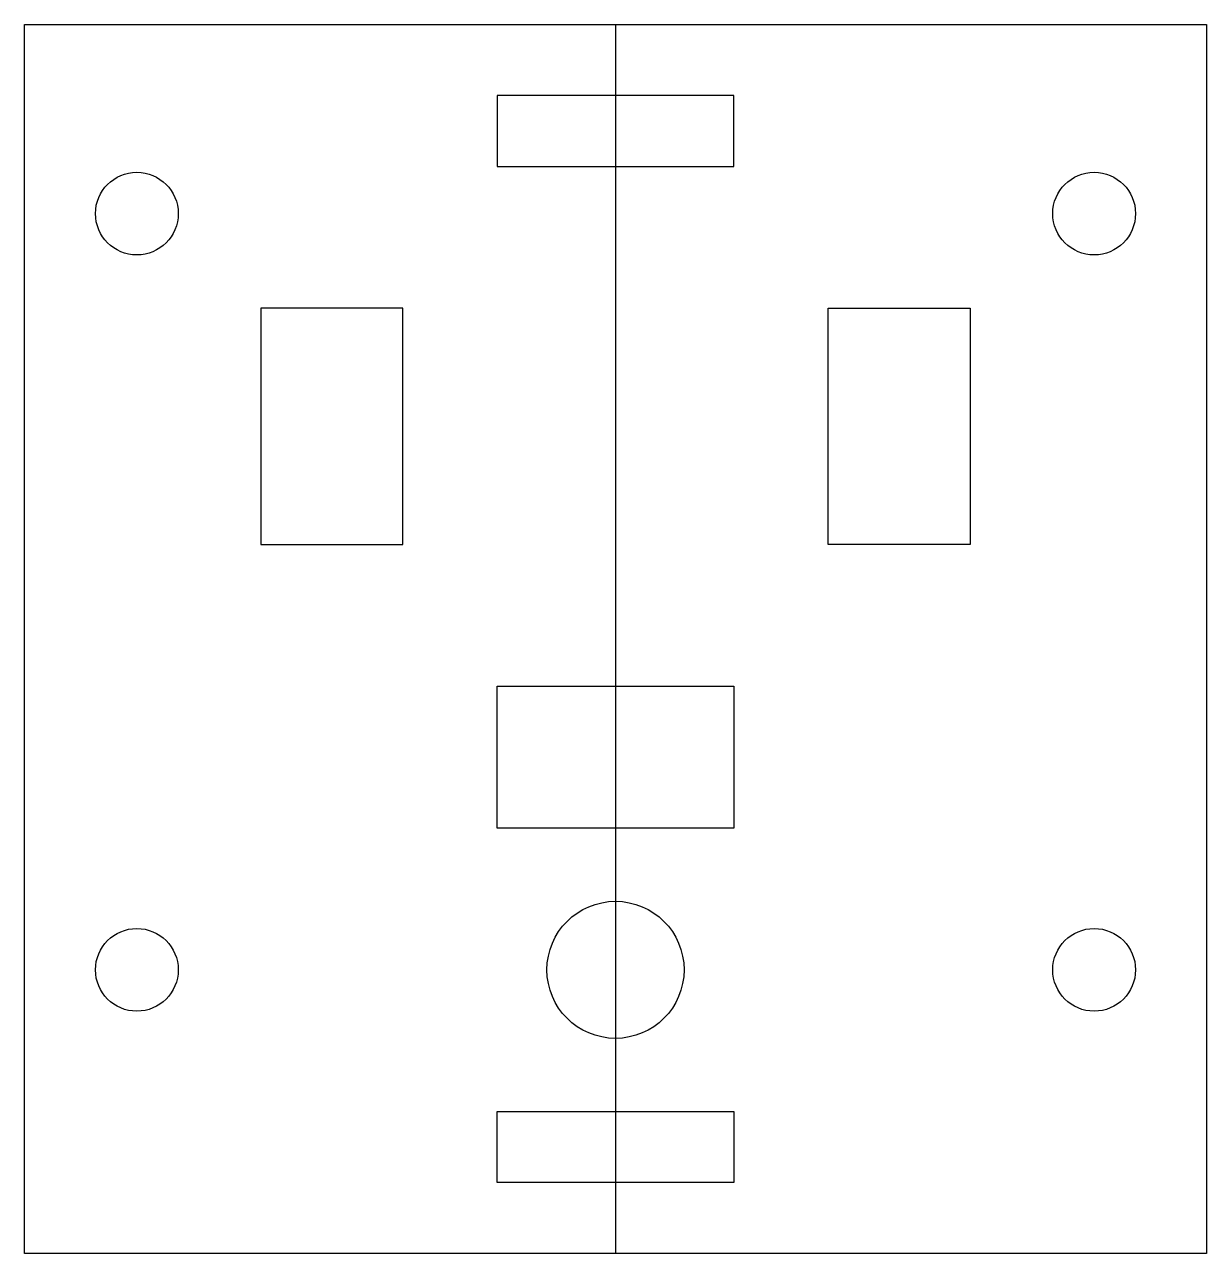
# Model space of a CAD drawing. Header units: millimetres. Extents: x 0 to 50, y 0 to 52.
import ezdxf

# ---------------------------------------------------------------- set-up
doc = ezdxf.new("R2010")
doc.units = ezdxf.units.MM
doc.layers.get('0').update_dxf_attribs({"linetype": 'CONTINUOUS'})

msp = doc.modelspace()

# ---------------------------------------------------------------- linework, layer by layer
msp.add_line((25, 52), (25, 0))
for points in [[(50, 0), (0, 0), (0, 52), (50, 52)], [(30, 49), (20, 49), (20, 46), (30, 46)], [(16, 40), (10, 40), (10, 30), (16, 30)], [(40, 40), (40, 30), (34, 30), (34, 40)], [(30, 18), (20, 18), (20, 24), (30, 24)], [(30, 3), (20, 3), (20, 6), (30, 6)]]:
    msp.add_lwpolyline(points, close=True)
for centre, radius in [((4.75, 44), 1.75), ((45.25, 44), 1.75), ((25, 12), 2.9), ((4.75, 12), 1.75), ((45.25, 12), 1.75)]:
    msp.add_circle(centre, radius)

doc.saveas('drawing.dxf')
